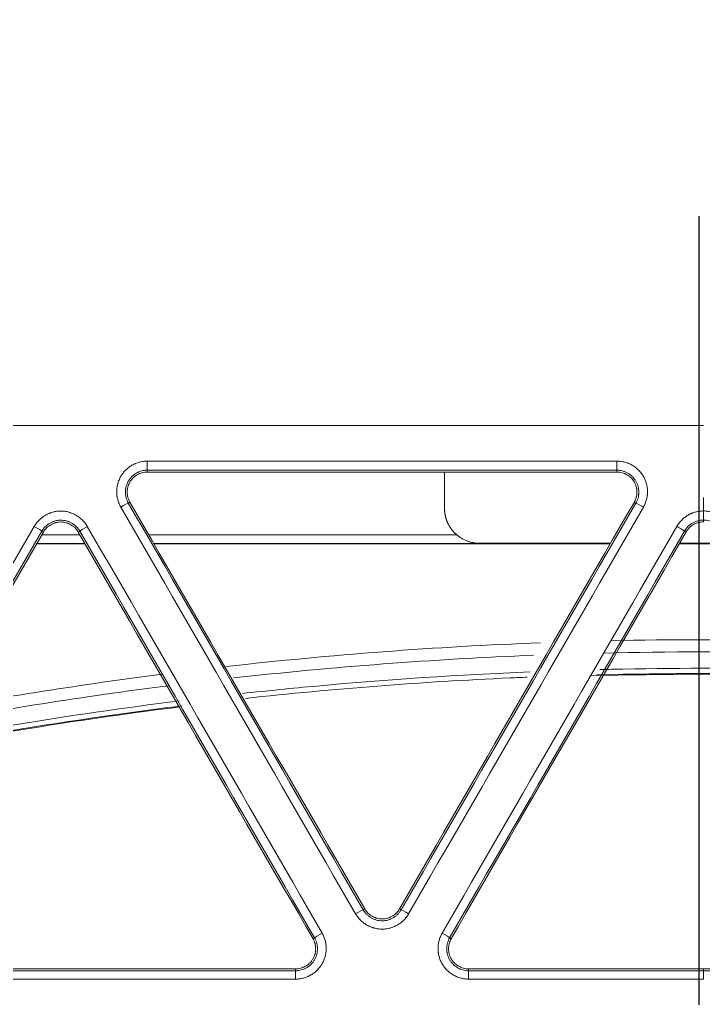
# Model space of a CAD drawing. Header units: inches. Extents: x 405346 to 489838, y -25612 to 14934.
# Drawn here: x 462757.5 to 462794.7, y 4533.6 to 4586.9 of the extents above; entities that cross this region are included whole.
import ezdxf

# ---------------------------------------------------------------- set-up
doc = ezdxf.new("R2010")
doc.units = ezdxf.units.IN
doc.header["$LTSCALE"] = 200
doc.header["$MEASUREMENT"] = 0
doc.linetypes.add('DH-HID2', pattern=[1.2, 0.8, -0.4])
doc.layers.add('FU-FURM', color=251, linetype='DH-HID2')
doc.layers.add('SS-EQ', color=2, linetype='Continuous', lineweight=20)

# ---------------------------------------------------------------- blocks, each defined once
blk = doc.blocks.new('FLLLL')
at = {"layer": 'FU-FURM'}
blk.add_lwpolyline([(463642, 4459.532), (463642, 2859.532), (462842, 2859.532), (462842, 4459.532)], close=True, dxfattribs=at)
blk = doc.blocks.new('4way무풍')
at = {"layer": 'SS-EQ'}
for p, q in [((-30.286, 240.938), (-30.286, 240.839)), ((-4.711, 240.839), (-4.711, 240.938)), ((-14.099, 240.839), (-14.099, 238.852)), ((-14.095, 238.856), (-14.095, 240.839)), ((-31.234, 239.197), (-31.32, 239.147)), ((-14.099, 238.852), (-14.095, 238.856)), ((-3.676, 239.147), (-3.763, 239.197)), ((-33.965, 237.423), (-36.032, 237.423)), ((-35.944, 237.572), (-36.031, 237.621)), ((-33.963, 237.621), (-34.049, 237.572)), ((-13.448, 237.423), (-30.21, 237.423)), ((-1.03, 237.628), (-1.036, 237.618)), ((-36.316, 236.924), (-33.674, 236.924)), ((-36.305, 236.949), (-33.691, 236.949)), ((-29.937, 236.949), (-12.212, 236.949)), ((-29.918, 236.924), (-5.071, 236.924)), ((-12.212, 236.949), (-12.2, 236.961)), ((-12.2, 236.961), (-5.054, 236.961)), ((-1.32, 236.924), (1.322, 236.924)), ((-1.301, 236.961), (1.301, 236.961)), ((-18.533, 216.999), (-18.446, 217.049)), ((-16.551, 217.049), (-16.464, 216.999)), ((-21.262, 215.423), (-21.175, 215.473)), ((-13.821, 215.473), (-13.735, 215.423)), ((-22.209, 213.681), (-22.209, 213.782)), ((-12.787, 213.782), (-12.787, 213.681))]:
    blk.add_line(p, q, dxfattribs=at)
for radius, start, end in [(231.709, 92.19295, 96.43898), (231.709, 88.7745, 91.25308), (231.045, 92.29692, 96.35788), (231.045, 88.68093, 91.35497), (231.709, 97.3123, 100.54153), (229.825, 88.50719, 91.54121), (231.045, 97.24993, 100.68293), (229.825, 97.13305, 100.94482)]:
    blk.add_arc((0, 0), radius, start, end, dxfattribs=at)
for centre, major_axis, ratio, start_param, end_param in [((-30.286, 241.411), (0, -0.474), 0.000852, 4.666144, 6.248279), ((-4.711, 241.411), (0, -0.474), 0.00014, 4.665977, 6.248279), ((-31.73, 238.91), (0.41, 0.237), 0.039843, 0.034934, 1.548852), ((-3.267, 238.91), (0.41, -0.237), 0.039493, 1.593724, 3.106659), ((-36.441, 237.858), (-0.41, 0.237), 0.038545, 3.176525, 4.73585), ((-33.552, 237.858), (-0.41, -0.237), 0.039586, 4.69066, 6.248251), ((-18.943, 216.761), (-0.41, -0.237), 0.034833, 3.17652, 4.693152), ((-16.054, 216.761), (0.41, -0.237), 0.034156, 1.591253, 3.106666), ((-20.765, 215.709), (-0.41, -0.237), 0.034648, 4.693348, 6.248258), ((-14.232, 215.709), (0.41, -0.237), 0.033993, 0.034927, 1.591078), ((-22.209, 213.208), (0, 0.474), 0.00091, 0.034907, 1.531844), ((-12.787, 213.208), (0, 0.474), 0.000522, 0.034907, 1.531767)]:
    blk.add_ellipse(centre, major_axis=major_axis, ratio=ratio, start_param=start_param, end_param=end_param, dxfattribs=at)
for points, knots in [([(-346.359, 0), (-346.359, 27.812), (-346.359, 55.623), (-346.359, 97.341), (-346.359, 111.247), (-346.359, 139.059), (-346.359, 152.964), (-346.359, 180.776), (-346.359, 194.682), (-346.359, 222.494), (-346.359, 236.4), (-346.358, 257.259), (-346.358, 264.212), (-346.359, 272.903), (-346.359, 274.641), (-346.359, 277.248), (-346.359, 278.117), (-346.358, 279.856), (-346.358, 280.725), (-346.358, 282.028), (-346.358, 282.463), (-346.358, 283.332), (-346.359, 283.767), (-346.359, 284.419), (-346.359, 284.636), (-346.359, 285.07), (-346.358, 285.288), (-346.355, 285.722), (-346.353, 285.939), (-346.345, 286.374), (-346.34, 286.591), (-346.322, 287.243), (-346.305, 287.677), (-346.262, 288.546), (-346.235, 288.98), (-346.174, 289.848), (-346.138, 290.283), (-346.078, 290.934), (-346.057, 291.151), (-346.012, 291.584), (-345.894, 292.666), (-345.748, 293.74), (-345.479, 295.449), (-345.327, 296.299), (-344.817, 298.834), (-344.407, 300.504), (-343.687, 302.982), (-343.172, 304.624), (-342.294, 307.059), (-341.638, 308.662), (-341.119, 309.858), (-340.941, 310.255), (-340.713, 310.75), (-340.668, 310.849), (-340.576, 311.047), (-340.437, 311.342), (-339.919, 312.422), (-339.029, 314.158), (-338.177, 315.659), (-336.854, 317.88), (-335.912, 319.32), (-334.41, 321.417), (-333.378, 322.795), (-331.741, 324.8), (-330.589, 326.095), (-329.702, 327.05), (-329.403, 327.366), (-329.023, 327.757), (-328.947, 327.835), (-328.795, 327.991), (-328.566, 328.224), (-327.719, 329.07), (-326.303, 330.411), (-324.35, 332.11), (-322.332, 333.721), (-320.944, 334.737), (-319.535, 335.723), (-318.819, 336.202), (-317.367, 337.129), (-315.893, 338.027), (-314.376, 338.866), (-313.222, 339.472), (-312.835, 339.671), (-312.249, 339.962), (-312.054, 340.059), (-311.662, 340.249), (-309.896, 341.094), (-308.103, 341.848), (-305.68, 342.749), (-304.055, 343.315), (-302.408, 343.812), (-299.923, 344.505), (-298.245, 344.898), (-295.697, 345.381), (-294.842, 345.525), (-293.766, 345.682), (-293.551, 345.712), (-293.119, 345.77), (-292.903, 345.798), (-292.254, 345.879), (-291.821, 345.928), (-290.523, 346.062), (-289.657, 346.132), (-288.357, 346.21), (-287.924, 346.231), (-287.057, 346.265), (-286.624, 346.277), (-285.974, 346.288), (-285.757, 346.29), (-285.323, 346.293), (-285.107, 346.293), (-284.673, 346.294), (-284.456, 346.293), (-284.023, 346.293), (-283.806, 346.293), (-283.155, 346.292), (-282.722, 346.292), (-281.855, 346.292), (-281.421, 346.292), (-280.12, 346.293), (-279.253, 346.293), (-277.519, 346.294), (-276.652, 346.294), (-274.05, 346.294), (-272.316, 346.294), (-267.113, 346.293), (-263.645, 346.293), (-256.707, 346.293), (-253.239, 346.293), (-242.833, 346.293), (-235.896, 346.294), (-222.022, 346.294), (-215.084, 346.294), (-194.273, 346.294), (-180.398, 346.294), (-152.65, 346.294), (-138.775, 346.294), (-111.027, 346.294), (-97.152, 346.294), (-69.403, 346.294), (-55.529, 346.294), (-34.718, 346.294), (-27.78, 346.294), (-13.906, 346.294), (-6.969, 346.294), (-0.032, 346.294)], [0, 0, 0, 0, 0.125, 0.125, 0.1875, 0.1875, 0.25, 0.25, 0.3125, 0.3125, 0.375, 0.375, 0.40625, 0.40625, 0.414063, 0.414063, 0.417969, 0.417969, 0.421875, 0.421875, 0.423828, 0.423828, 0.425781, 0.425781, 0.426758, 0.426758, 0.427734, 0.427734, 0.428711, 0.428711, 0.429688, 0.429688, 0.431641, 0.431641, 0.433594, 0.433594, 0.435547, 0.435547, 0.436523, 0.436523, 0.4375, 0.441406, 0.441406, 0.445313, 0.445313, 0.453125, 0.453125, 0.457031, 0.460938, 0.464844, 0.464844, 0.466797, 0.466797, 0.467285, 0.467285, 0.467773, 0.46875, 0.472656, 0.476563, 0.476563, 0.484375, 0.484375, 0.488281, 0.492188, 0.496094, 0.496094, 0.498047, 0.498047, 0.498535, 0.498535, 0.499023, 0.5, 0.503906, 0.507813, 0.511719, 0.515625, 0.515625, 0.519531, 0.519531, 0.523438, 0.527344, 0.527344, 0.529297, 0.529297, 0.530273, 0.530273, 0.53125, 0.539063, 0.539063, 0.542969, 0.546875, 0.546875, 0.554688, 0.554688, 0.558594, 0.558594, 0.55957, 0.55957, 0.560547, 0.560547, 0.5625, 0.5625, 0.566406, 0.566406, 0.568359, 0.568359, 0.570313, 0.570313, 0.571289, 0.571289, 0.572266, 0.572266, 0.573242, 0.573242, 0.574219, 0.574219, 0.576172, 0.576172, 0.578125, 0.578125, 0.582031, 0.582031, 0.585938, 0.585938, 0.59375, 0.59375, 0.609375, 0.609375, 0.625, 0.625, 0.65625, 0.65625, 0.6875, 0.6875, 0.75, 0.75, 0.8125, 0.8125, 0.875, 0.875, 0.9375, 0.9375, 0.96875, 0.96875, 1, 1, 1, 1]), ([(-0.032, 345.099), (-6.961, 345.099), (-13.891, 345.099), (-27.749, 345.099), (-34.679, 345.098), (-55.467, 345.098), (-69.326, 345.098), (-97.044, 345.097), (-110.903, 345.097), (-138.621, 345.096), (-152.479, 345.095), (-180.197, 345.093), (-194.056, 345.092), (-214.845, 345.089), (-221.774, 345.088), (-235.633, 345.086), (-242.562, 345.085), (-256.421, 345.082), (-263.351, 345.08), (-272.012, 345.079), (-273.745, 345.079), (-276.343, 345.078), (-277.21, 345.078), (-278.942, 345.077), (-279.808, 345.077), (-281.107, 345.076), (-281.54, 345.076), (-282.407, 345.076), (-282.84, 345.076), (-283.706, 345.075), (-284.139, 345.075), (-284.789, 345.074), (-285.005, 345.073), (-285.438, 345.071), (-285.655, 345.069), (-286.304, 345.059), (-286.737, 345.048), (-287.602, 345.017), (-288.034, 344.996), (-289.33, 344.921), (-290.194, 344.852), (-291.488, 344.721), (-291.92, 344.673), (-292.566, 344.593), (-292.782, 344.565), (-293.212, 344.507), (-294.286, 344.357), (-295.351, 344.179), (-297.891, 343.698), (-299.563, 343.307), (-302.038, 342.614), (-303.678, 342.117), (-305.297, 341.55), (-307.709, 340.648), (-309.296, 339.975), (-311.056, 339.137), (-311.349, 338.996), (-311.641, 338.852), (-311.836, 338.756), (-311.933, 338.707), (-312.418, 338.463), (-312.803, 338.264), (-313.95, 337.656), (-314.704, 337.235), (-316.19, 336.364), (-316.921, 335.913), (-318.363, 334.982), (-319.073, 334.501), (-320.472, 333.511), (-321.848, 332.49), (-323.849, 330.871), (-325.784, 329.163), (-327.03, 327.964), (-327.795, 327.195), (-327.947, 327.04), (-328.25, 326.729), (-328.401, 326.572), (-328.849, 326.101), (-329.144, 325.784), (-330.019, 324.826), (-331.153, 323.527), (-332.763, 321.515), (-333.776, 320.132), (-334.759, 318.728), (-335.235, 318.015), (-336.157, 316.57), (-336.603, 315.837), (-337.465, 314.349), (-338.296, 312.841), (-339.065, 311.29), (-339.481, 310.406), (-339.527, 310.307), (-339.618, 310.11), (-339.754, 309.814), (-340.065, 309.122), (-340.322, 308.526), (-340.821, 307.33), (-341.451, 305.726), (-342.288, 303.29), (-342.776, 301.647), (-343.454, 299.168), (-343.836, 297.496), (-344.302, 294.959), (-344.439, 294.108), (-344.619, 292.825), (-344.701, 292.181), (-344.786, 291.427), (-344.82, 291.103), (-344.842, 290.887), (-344.852, 290.779), (-344.946, 289.806), (-345.01, 288.941), (-345.078, 287.644), (-345.096, 287.211), (-345.116, 286.563), (-345.122, 286.346), (-345.13, 285.914), (-345.133, 285.698), (-345.138, 285.265), (-345.139, 285.049), (-345.14, 284.616), (-345.14, 284.4), (-345.141, 283.751), (-345.141, 283.319), (-345.141, 282.67), (-345.141, 282.453), (-345.141, 282.021), (-345.141, 281.805), (-345.142, 281.156), (-345.142, 280.723), (-345.142, 279.426), (-345.143, 278.561), (-345.144, 276.83), (-345.144, 275.965), (-345.145, 273.37), (-345.145, 271.64), (-345.146, 262.989), (-345.147, 256.068), (-345.152, 235.306), (-345.154, 221.464), (-345.157, 193.781), (-345.158, 179.94), (-345.16, 152.257), (-345.161, 138.415), (-345.162, 110.732), (-345.163, 69.207), (-345.164, 27.683), (-345.164, 0)], [0, 0, 0, 0, 0.03125, 0.03125, 0.0625, 0.0625, 0.125, 0.125, 0.1875, 0.1875, 0.25, 0.25, 0.3125, 0.3125, 0.34375, 0.34375, 0.375, 0.375, 0.40625, 0.40625, 0.414063, 0.414063, 0.417969, 0.417969, 0.421875, 0.421875, 0.423828, 0.423828, 0.425781, 0.425781, 0.427734, 0.427734, 0.428711, 0.428711, 0.429688, 0.429688, 0.431641, 0.431641, 0.433594, 0.433594, 0.4375, 0.4375, 0.439453, 0.439453, 0.44043, 0.44043, 0.441406, 0.445313, 0.445313, 0.453125, 0.453125, 0.457031, 0.460938, 0.460938, 0.46875, 0.46875, 0.469727, 0.470215, 0.470215, 0.470703, 0.470703, 0.472656, 0.472656, 0.476563, 0.476563, 0.480469, 0.480469, 0.484375, 0.484375, 0.488281, 0.492188, 0.496094, 0.5, 0.5, 0.500977, 0.500977, 0.501953, 0.501953, 0.503906, 0.503906, 0.507813, 0.511719, 0.515625, 0.515625, 0.519531, 0.519531, 0.523438, 0.523438, 0.527344, 0.53125, 0.53125, 0.531738, 0.531738, 0.532227, 0.533203, 0.535156, 0.535156, 0.539063, 0.542969, 0.546875, 0.546875, 0.554688, 0.554688, 0.558594, 0.558594, 0.560547, 0.561523, 0.562012, 0.562012, 0.5625, 0.5625, 0.566406, 0.566406, 0.568359, 0.568359, 0.569336, 0.569336, 0.570313, 0.570313, 0.571289, 0.571289, 0.572266, 0.572266, 0.574219, 0.574219, 0.575195, 0.575195, 0.576172, 0.576172, 0.578125, 0.578125, 0.582031, 0.582031, 0.585938, 0.585938, 0.59375, 0.59375, 0.625, 0.625, 0.6875, 0.6875, 0.75, 0.75, 0.8125, 0.8125, 0.875, 1, 1, 1, 1]), ([(0, 243.372), (-3.804, 243.372), (-7.608, 243.372), (-15.215, 243.372), (-19.019, 243.372), (-26.626, 243.372), (-30.43, 243.372), (-38.038, 243.372), (-41.841, 243.372), (-53.252, 243.372), (-60.86, 243.372), (-76.075, 243.372), (-83.682, 243.372), (-95.093, 243.372), (-98.897, 243.372), (-106.505, 243.372), (-110.308, 243.372), (-121.719, 243.372), (-129.327, 243.372), (-144.542, 243.372), (-152.149, 243.372), (-167.363, 243.372), (-174.971, 243.372), (-182.578, 243.372)], [0, 0, 0, 0, 0.0625, 0.0625, 0.125, 0.125, 0.1875, 0.1875, 0.25, 0.25, 0.375, 0.375, 0.5, 0.5, 0.5625, 0.5625, 0.625, 0.625, 0.75, 0.75, 0.875, 0.875, 1, 1, 1, 1]), ([(-31.73, 238.931), (-31.767, 238.995), (-31.799, 239.06), (-31.854, 239.194), (-31.877, 239.263), (-31.905, 239.368), (-31.913, 239.404), (-31.924, 239.458), (-31.927, 239.476), (-31.933, 239.512), (-31.935, 239.53), (-31.947, 239.62), (-31.956, 239.765), (-31.947, 239.909), (-31.935, 240), (-31.933, 240.018), (-31.927, 240.054), (-31.924, 240.072), (-31.913, 240.126), (-31.905, 240.161), (-31.877, 240.267), (-31.855, 240.335), (-31.813, 240.436), (-31.799, 240.469), (-31.766, 240.534), (-31.749, 240.567), (-31.694, 240.662), (-31.614, 240.782), (-31.518, 240.891), (-31.453, 240.955), (-31.44, 240.968), (-31.413, 240.993), (-31.399, 241.005), (-31.358, 241.041), (-31.33, 241.064), (-31.243, 241.13), (-31.183, 241.17), (-31.089, 241.225), (-31.041, 241.251), (-30.991, 241.274), (-30.958, 241.29), (-30.941, 241.297), (-30.857, 241.332), (-30.719, 241.379), (-30.577, 241.409), (-30.469, 241.423), (-30.433, 241.427), (-30.36, 241.432), (-30.323, 241.433), (-30.286, 241.433)], [0, 0, 0, 0, 0.0625, 0.0625, 0.125, 0.125, 0.15625, 0.15625, 0.171875, 0.171875, 0.1875, 0.1875, 0.25, 0.3125, 0.3125, 0.328125, 0.328125, 0.34375, 0.34375, 0.375, 0.375, 0.4375, 0.4375, 0.46875, 0.46875, 0.5, 0.5, 0.5625, 0.625, 0.625, 0.640625, 0.640625, 0.65625, 0.65625, 0.6875, 0.6875, 0.75, 0.75, 0.78125, 0.796875, 0.796875, 0.8125, 0.8125, 0.875, 0.9375, 0.9375, 0.96875, 0.96875, 1, 1, 1, 1]), ([(-30.286, 240.938), (-30.289, 240.938), (-30.292, 240.938), (-30.299, 240.938), (-30.309, 240.938), (-30.319, 240.937), (-30.338, 240.937), (-30.351, 240.936), (-30.391, 240.933), (-30.417, 240.931), (-30.494, 240.92), (-30.596, 240.899), (-30.694, 240.865), (-30.754, 240.84), (-30.767, 240.834), (-30.79, 240.823), (-30.826, 240.806), (-30.86, 240.788), (-30.927, 240.749), (-30.971, 240.72), (-31.033, 240.673), (-31.053, 240.656), (-31.083, 240.631), (-31.092, 240.622), (-31.112, 240.604), (-31.121, 240.595), (-31.167, 240.549), (-31.202, 240.51), (-31.265, 240.429), (-31.294, 240.385), (-31.333, 240.318), (-31.346, 240.294), (-31.369, 240.247), (-31.379, 240.224), (-31.409, 240.152), (-31.425, 240.103), (-31.445, 240.027), (-31.453, 239.989), (-31.46, 239.951), (-31.464, 239.925), (-31.466, 239.912), (-31.474, 239.847), (-31.481, 239.743), (-31.474, 239.64), (-31.465, 239.563), (-31.46, 239.537), (-31.45, 239.485), (-31.445, 239.46), (-31.425, 239.384), (-31.408, 239.335), (-31.379, 239.263), (-31.363, 239.228), (-31.342, 239.187), (-31.332, 239.167), (-31.327, 239.159), (-31.324, 239.153), (-31.322, 239.15), (-31.32, 239.147)], [0, 0, 0, 0, 0.003906, 0.003906, 0.007813, 0.015625, 0.015625, 0.03125, 0.03125, 0.0625, 0.0625, 0.125, 0.1875, 0.1875, 0.203125, 0.203125, 0.21875, 0.25, 0.25, 0.3125, 0.3125, 0.34375, 0.34375, 0.359375, 0.359375, 0.375, 0.375, 0.4375, 0.4375, 0.5, 0.5, 0.53125, 0.53125, 0.5625, 0.5625, 0.625, 0.625, 0.65625, 0.671875, 0.671875, 0.6875, 0.6875, 0.75, 0.8125, 0.8125, 0.84375, 0.84375, 0.875, 0.875, 0.9375, 0.9375, 0.96875, 0.984375, 0.992187, 0.996094, 0.996094, 1, 1, 1, 1]), ([(-30.286, 241.433), (-26.024, 241.433), (-21.761, 241.433), (-13.236, 241.433), (-8.974, 241.433), (-4.711, 241.433)], [0, 0, 0, 0, 0.5, 0.5, 1, 1, 1, 1]), ([(-4.711, 240.938), (-8.973, 240.938), (-13.236, 240.938), (-21.761, 240.938), (-26.023, 240.938), (-30.286, 240.938)], [0, 0, 0, 0, 0.5, 0.5, 1, 1, 1, 1]), ([(-4.711, 241.433), (-4.638, 241.433), (-4.565, 241.428), (-4.421, 241.409), (-4.35, 241.395), (-4.245, 241.366), (-4.21, 241.355), (-4.158, 241.337), (-4.141, 241.331), (-4.107, 241.318), (-4.09, 241.311), (-4.006, 241.276), (-3.876, 241.212), (-3.755, 241.131), (-3.682, 241.076), (-3.668, 241.064), (-3.639, 241.041), (-3.625, 241.029), (-3.584, 240.994), (-3.558, 240.969), (-3.481, 240.892), (-3.433, 240.838), (-3.366, 240.752), (-3.345, 240.723), (-3.304, 240.662), (-3.285, 240.631), (-3.23, 240.536), (-3.166, 240.405), (-3.12, 240.268), (-3.097, 240.18), (-3.093, 240.162), (-3.084, 240.127), (-3.081, 240.109), (-3.07, 240.055), (-3.064, 240.019), (-3.05, 239.911), (-3.046, 239.839), (-3.046, 239.73), (-3.047, 239.675), (-3.052, 239.621), (-3.055, 239.584), (-3.057, 239.566), (-3.069, 239.475), (-3.097, 239.333), (-3.143, 239.196), (-3.184, 239.095), (-3.199, 239.061), (-3.231, 238.996), (-3.248, 238.963), (-3.267, 238.931)], [0, 0, 0, 0, 0.0625, 0.0625, 0.125, 0.125, 0.15625, 0.15625, 0.171875, 0.171875, 0.1875, 0.1875, 0.25, 0.3125, 0.3125, 0.328125, 0.328125, 0.34375, 0.34375, 0.375, 0.375, 0.4375, 0.4375, 0.46875, 0.46875, 0.5, 0.5, 0.5625, 0.625, 0.625, 0.640625, 0.640625, 0.65625, 0.65625, 0.6875, 0.6875, 0.75, 0.75, 0.78125, 0.796875, 0.796875, 0.8125, 0.8125, 0.875, 0.9375, 0.9375, 0.96875, 0.96875, 1, 1, 1, 1]), ([(-3.676, 239.147), (-3.675, 239.15), (-3.673, 239.153), (-3.67, 239.159), (-3.665, 239.167), (-3.66, 239.176), (-3.651, 239.193), (-3.645, 239.205), (-3.628, 239.24), (-3.617, 239.264), (-3.588, 239.336), (-3.555, 239.435), (-3.536, 239.537), (-3.527, 239.601), (-3.526, 239.615), (-3.524, 239.641), (-3.523, 239.654), (-3.52, 239.693), (-3.519, 239.719), (-3.519, 239.796), (-3.523, 239.848), (-3.533, 239.925), (-3.537, 239.951), (-3.547, 240.002), (-3.552, 240.028), (-3.572, 240.104), (-3.605, 240.202), (-3.65, 240.295), (-3.69, 240.363), (-3.704, 240.385), (-3.733, 240.429), (-3.748, 240.45), (-3.796, 240.511), (-3.83, 240.55), (-3.885, 240.605), (-3.914, 240.631), (-3.944, 240.657), (-3.964, 240.673), (-3.974, 240.681), (-4.027, 240.721), (-4.113, 240.779), (-4.206, 240.825), (-4.278, 240.855), (-4.303, 240.864), (-4.352, 240.882), (-4.377, 240.889), (-4.453, 240.91), (-4.504, 240.92), (-4.581, 240.931), (-4.619, 240.935), (-4.665, 240.937), (-4.688, 240.938), (-4.698, 240.938), (-4.704, 240.938), (-4.708, 240.938), (-4.711, 240.938)], [0, 0, 0, 0, 0.003906, 0.003906, 0.007813, 0.015625, 0.015625, 0.03125, 0.03125, 0.0625, 0.0625, 0.125, 0.1875, 0.1875, 0.203125, 0.203125, 0.21875, 0.21875, 0.25, 0.25, 0.3125, 0.3125, 0.34375, 0.34375, 0.375, 0.375, 0.4375, 0.5, 0.5, 0.53125, 0.53125, 0.5625, 0.5625, 0.625, 0.625, 0.65625, 0.671875, 0.671875, 0.6875, 0.6875, 0.75, 0.8125, 0.8125, 0.84375, 0.84375, 0.875, 0.875, 0.9375, 0.9375, 0.96875, 0.984375, 0.992188, 0.996094, 0.996094, 1, 1, 1, 1]), ([(-31.234, 239.197), (-31.258, 239.239), (-31.279, 239.283), (-31.315, 239.371), (-31.345, 239.461), (-31.363, 239.554), (-31.372, 239.626), (-31.374, 239.65), (-31.377, 239.697), (-31.378, 239.721), (-31.378, 239.793), (-31.375, 239.84), (-31.366, 239.911), (-31.362, 239.934), (-31.353, 239.981), (-31.348, 240.005), (-31.329, 240.074), (-31.299, 240.164), (-31.258, 240.25), (-31.222, 240.312), (-31.209, 240.333), (-31.182, 240.372), (-31.168, 240.392), (-31.124, 240.448), (-31.093, 240.484), (-31.042, 240.534), (-31.016, 240.558), (-30.989, 240.581), (-30.97, 240.596), (-30.961, 240.604), (-30.913, 240.64), (-30.833, 240.693), (-30.748, 240.735), (-30.682, 240.763), (-30.66, 240.771), (-30.614, 240.787), (-30.591, 240.794), (-30.522, 240.813), (-30.476, 240.823), (-30.382, 240.836), (-30.334, 240.839), (-30.286, 240.839)], [0, 0, 0, 0, 0.0625, 0.0625, 0.125, 0.1875, 0.1875, 0.21875, 0.21875, 0.25, 0.25, 0.3125, 0.3125, 0.34375, 0.34375, 0.375, 0.375, 0.4375, 0.5, 0.5, 0.53125, 0.53125, 0.5625, 0.5625, 0.625, 0.625, 0.65625, 0.671875, 0.671875, 0.6875, 0.6875, 0.75, 0.8125, 0.8125, 0.84375, 0.84375, 0.875, 0.875, 0.9375, 0.9375, 1, 1, 1, 1]), ([(-4.711, 240.839), (-8.973, 240.839), (-13.236, 240.839), (-21.761, 240.839), (-26.023, 240.839), (-30.286, 240.839)], [0, 0, 0, 0, 0.5, 0.5, 1, 1, 1, 1]), ([(-4.711, 240.839), (-4.687, 240.839), (-4.663, 240.838), (-4.615, 240.835), (-4.591, 240.832), (-4.52, 240.823), (-4.427, 240.803), (-4.337, 240.772), (-4.281, 240.749), (-4.27, 240.744), (-4.249, 240.734), (-4.216, 240.719), (-4.185, 240.702), (-4.123, 240.666), (-4.083, 240.64), (-4.026, 240.597), (-4.008, 240.581), (-3.972, 240.55), (-3.954, 240.534), (-3.903, 240.483), (-3.84, 240.412), (-3.787, 240.333), (-3.751, 240.271), (-3.74, 240.249), (-3.719, 240.206), (-3.709, 240.185), (-3.682, 240.119), (-3.667, 240.074), (-3.649, 240.005), (-3.641, 239.97), (-3.635, 239.934), (-3.631, 239.911), (-3.629, 239.899), (-3.622, 239.839), (-3.616, 239.744), (-3.622, 239.649), (-3.631, 239.578), (-3.635, 239.555), (-3.644, 239.507), (-3.649, 239.484), (-3.667, 239.415), (-3.682, 239.37), (-3.718, 239.282), (-3.739, 239.239), (-3.763, 239.197)], [0, 0, 0, 0, 0.03125, 0.03125, 0.0625, 0.0625, 0.125, 0.1875, 0.1875, 0.203125, 0.203125, 0.21875, 0.25, 0.25, 0.3125, 0.3125, 0.34375, 0.34375, 0.375, 0.375, 0.4375, 0.5, 0.5, 0.53125, 0.53125, 0.5625, 0.5625, 0.625, 0.625, 0.65625, 0.671875, 0.671875, 0.6875, 0.6875, 0.75, 0.8125, 0.8125, 0.84375, 0.84375, 0.875, 0.875, 0.9375, 0.9375, 1, 1, 1, 1]), ([(-14.099, 238.852), (-14.099, 238.846), (-14.098, 238.832), (-14.098, 238.812), (-14.098, 238.792), (-14.097, 238.772), (-14.096, 238.752), (-14.095, 238.733), (-14.093, 238.713), (-14.092, 238.693), (-14.09, 238.673), (-14.088, 238.653), (-14.086, 238.634), (-14.084, 238.614), (-14.081, 238.594), (-14.078, 238.575), (-14.075, 238.555), (-14.072, 238.536), (-14.069, 238.516), (-14.065, 238.497), (-14.061, 238.478), (-14.057, 238.459), (-14.053, 238.439), (-14.049, 238.42), (-14.044, 238.401), (-14.039, 238.382), (-14.034, 238.364), (-14.029, 238.345), (-14.024, 238.326), (-14.019, 238.308), (-14.013, 238.289), (-14.007, 238.27), (-14.001, 238.252), (-13.995, 238.234), (-13.988, 238.216), (-13.982, 238.198), (-13.975, 238.179), (-13.968, 238.162), (-13.961, 238.144), (-13.954, 238.126), (-13.946, 238.108), (-13.939, 238.091), (-13.931, 238.073), (-13.923, 238.056), (-13.915, 238.039), (-13.907, 238.022), (-13.898, 238.005), (-13.89, 237.988), (-13.881, 237.971), (-13.872, 237.954), (-13.863, 237.937), (-13.854, 237.921), (-13.845, 237.905), (-13.835, 237.888), (-13.825, 237.872), (-13.816, 237.856), (-13.806, 237.84), (-13.796, 237.824), (-13.785, 237.809), (-13.775, 237.793), (-13.764, 237.778), (-13.754, 237.762), (-13.743, 237.747), (-13.732, 237.732), (-13.721, 237.717), (-13.71, 237.703), (-13.699, 237.688), (-13.687, 237.673), (-13.676, 237.659), (-13.664, 237.645), (-13.652, 237.631), (-13.64, 237.617), (-13.628, 237.603), (-13.616, 237.589), (-13.604, 237.575), (-13.591, 237.562), (-13.579, 237.549), (-13.566, 237.535), (-13.553, 237.522), (-13.541, 237.509), (-13.528, 237.497), (-13.515, 237.484), (-13.501, 237.472), (-13.488, 237.459), (-13.475, 237.447), (-13.461, 237.435), (-13.452, 237.427), (-13.448, 237.423)], [0, 0, 0, 0, 0.012392, 0.02477, 0.037133, 0.04948, 0.061813, 0.07413, 0.086433, 0.098721, 0.110994, 0.123252, 0.135494, 0.147722, 0.159935, 0.172133, 0.184316, 0.196484, 0.208638, 0.220776, 0.232899, 0.245007, 0.257101, 0.269179, 0.281242, 0.293291, 0.305324, 0.317343, 0.329347, 0.341335, 0.353309, 0.365268, 0.377212, 0.389141, 0.401055, 0.412954, 0.424838, 0.436707, 0.448561, 0.4604, 0.472224, 0.484034, 0.495828, 0.507608, 0.519372, 0.531122, 0.542856, 0.554576, 0.566281, 0.577971, 0.589646, 0.601306, 0.612951, 0.624581, 0.636196, 0.647796, 0.659381, 0.670952, 0.682507, 0.694048, 0.705573, 0.717084, 0.72858, 0.74006, 0.751526, 0.762977, 0.774413, 0.785834, 0.79724, 0.808632, 0.820008, 0.831369, 0.842716, 0.854047, 0.865364, 0.876666, 0.887953, 0.899224, 0.910481, 0.921723, 0.932951, 0.944163, 0.95536, 0.966542, 0.97771, 0.988862, 1, 1, 1, 1]), ([(-36.442, 237.879), (-36.405, 237.943), (-36.364, 238.003), (-36.276, 238.117), (-36.228, 238.172), (-36.151, 238.249), (-36.124, 238.273), (-36.082, 238.309), (-36.068, 238.321), (-36.04, 238.344), (-36.026, 238.356), (-35.953, 238.411), (-35.833, 238.491), (-35.703, 238.556), (-35.618, 238.591), (-35.601, 238.598), (-35.567, 238.611), (-35.55, 238.617), (-35.498, 238.635), (-35.463, 238.645), (-35.358, 238.674), (-35.288, 238.688), (-35.18, 238.703), (-35.144, 238.707), (-35.071, 238.712), (-35.034, 238.713), (-34.924, 238.713), (-34.78, 238.703), (-34.638, 238.674), (-34.55, 238.65), (-34.532, 238.645), (-34.497, 238.635), (-34.48, 238.629), (-34.428, 238.611), (-34.394, 238.598), (-34.293, 238.556), (-34.228, 238.524), (-34.134, 238.47), (-34.088, 238.441), (-34.042, 238.41), (-34.013, 238.389), (-33.998, 238.378), (-33.925, 238.322), (-33.816, 238.227), (-33.72, 238.119), (-33.653, 238.032), (-33.632, 238.003), (-33.591, 237.942), (-33.571, 237.911), (-33.553, 237.879)], [0, 0, 0, 0, 0.0625, 0.0625, 0.125, 0.125, 0.15625, 0.15625, 0.171875, 0.171875, 0.1875, 0.1875, 0.25, 0.3125, 0.3125, 0.328125, 0.328125, 0.34375, 0.34375, 0.375, 0.375, 0.4375, 0.4375, 0.46875, 0.46875, 0.5, 0.5, 0.5625, 0.625, 0.625, 0.640625, 0.640625, 0.65625, 0.65625, 0.6875, 0.6875, 0.75, 0.75, 0.78125, 0.796875, 0.796875, 0.8125, 0.8125, 0.875, 0.9375, 0.9375, 0.96875, 0.96875, 1, 1, 1, 1]), ([(-1.446, 237.876), (-1.442, 237.884), (-1.437, 237.892), (-1.428, 237.908), (-1.414, 237.931), (-1.379, 237.985), (-1.347, 238.03), (-1.303, 238.088), (-1.279, 238.117), (-1.231, 238.172), (-1.206, 238.199), (-1.155, 238.251), (-1.128, 238.276), (-1.073, 238.324), (-1.045, 238.347), (-0.958, 238.414), (-0.898, 238.454), (-0.803, 238.509), (-0.771, 238.526), (-0.723, 238.551), (-0.706, 238.559), (-0.673, 238.574), (-0.656, 238.581), (-0.571, 238.617), (-0.502, 238.64), (-0.363, 238.678), (-0.292, 238.693), (-0.183, 238.707), (-0.147, 238.711), (-0.092, 238.715), (-0.074, 238.716), (-0.037, 238.717), (-0.019, 238.717), (0, 238.717)], [0, 0, 0, 0, 0.015625, 0.015625, 0.03125, 0.0625, 0.125, 0.125, 0.1875, 0.1875, 0.25, 0.25, 0.3125, 0.3125, 0.375, 0.375, 0.5, 0.5, 0.5625, 0.5625, 0.59375, 0.59375, 0.625, 0.625, 0.75, 0.75, 0.875, 0.875, 0.9375, 0.9375, 0.96875, 0.96875, 1, 1, 1, 1]), ([(0, 238.717), (0, 238.686), (0, 238.655), (0, 238.593), (0, 238.563), (0, 238.504), (0, 238.476), (0, 238.422), (0, 238.397), (0, 238.351), (0, 238.331), (0, 238.294), (0, 238.278), (0, 238.252), (0, 238.242), (0, 238.227), (0, 238.223), (0, 238.222)], [0, 0, 0, 0, 0.125, 0.125, 0.25, 0.25, 0.375, 0.375, 0.5, 0.5, 0.625, 0.625, 0.75, 0.75, 0.875, 0.875, 1, 1, 1, 1]), ([(0, 238.717), (0.037, 238.717), (0.073, 238.716), (0.147, 238.711), (0.183, 238.707), (0.291, 238.693), (0.362, 238.678), (0.502, 238.64), (0.571, 238.617), (0.655, 238.581), (0.672, 238.574), (0.705, 238.559), (0.755, 238.535), (0.803, 238.51), (0.897, 238.455), (0.957, 238.415), (1.044, 238.348), (1.072, 238.325), (1.127, 238.277), (1.154, 238.252), (1.231, 238.174), (1.279, 238.12), (1.345, 238.033), (1.377, 237.989), (1.406, 237.943), (1.425, 237.912), (1.435, 237.896), (1.444, 237.88)], [0, 0, 0, 0, 0.0625, 0.0625, 0.125, 0.125, 0.25, 0.25, 0.375, 0.375, 0.40625, 0.40625, 0.4375, 0.5, 0.5, 0.625, 0.625, 0.6875, 0.6875, 0.75, 0.75, 0.875, 0.875, 0.9375, 0.96875, 0.96875, 1, 1, 1, 1]), ([(-33.963, 237.621), (-33.964, 237.624), (-33.966, 237.627), (-33.969, 237.633), (-33.974, 237.641), (-33.98, 237.65), (-33.99, 237.666), (-33.997, 237.677), (-34.019, 237.71), (-34.035, 237.731), (-34.082, 237.793), (-34.151, 237.87), (-34.23, 237.938), (-34.282, 237.977), (-34.292, 237.985), (-34.314, 238), (-34.346, 238.023), (-34.379, 238.043), (-34.447, 238.082), (-34.493, 238.105), (-34.565, 238.135), (-34.589, 238.144), (-34.639, 238.161), (-34.664, 238.169), (-34.739, 238.19), (-34.79, 238.2), (-34.893, 238.214), (-34.945, 238.218), (-35.023, 238.218), (-35.049, 238.217), (-35.102, 238.213), (-35.127, 238.211), (-35.205, 238.2), (-35.255, 238.19), (-35.33, 238.169), (-35.367, 238.158), (-35.404, 238.144), (-35.429, 238.135), (-35.441, 238.13), (-35.501, 238.105), (-35.594, 238.059), (-35.681, 238.001), (-35.743, 237.954), (-35.763, 237.937), (-35.803, 237.903), (-35.822, 237.885), (-35.877, 237.831), (-35.912, 237.792), (-35.959, 237.73), (-35.982, 237.699), (-36.007, 237.661), (-36.019, 237.641), (-36.024, 237.633), (-36.027, 237.627), (-36.029, 237.624), (-36.031, 237.621)], [0, 0, 0, 0, 0.003906, 0.003906, 0.007813, 0.015625, 0.015625, 0.03125, 0.03125, 0.0625, 0.0625, 0.125, 0.1875, 0.1875, 0.203125, 0.203125, 0.21875, 0.25, 0.25, 0.3125, 0.3125, 0.34375, 0.34375, 0.375, 0.375, 0.4375, 0.4375, 0.5, 0.5, 0.53125, 0.53125, 0.5625, 0.5625, 0.625, 0.625, 0.65625, 0.671875, 0.671875, 0.6875, 0.6875, 0.75, 0.8125, 0.8125, 0.84375, 0.84375, 0.875, 0.875, 0.9375, 0.9375, 0.96875, 0.984375, 0.992187, 0.996094, 0.996094, 1, 1, 1, 1]), ([(-35.944, 237.572), (-35.92, 237.614), (-35.893, 237.654), (-35.835, 237.729), (-35.772, 237.8), (-35.7, 237.862), (-35.643, 237.906), (-35.623, 237.92), (-35.583, 237.946), (-35.563, 237.959), (-35.501, 237.995), (-35.459, 238.016), (-35.393, 238.043), (-35.37, 238.052), (-35.325, 238.067), (-35.302, 238.075), (-35.233, 238.093), (-35.14, 238.112), (-35.045, 238.119), (-34.973, 238.119), (-34.949, 238.118), (-34.901, 238.115), (-34.877, 238.112), (-34.806, 238.103), (-34.76, 238.093), (-34.691, 238.074), (-34.657, 238.064), (-34.623, 238.051), (-34.601, 238.043), (-34.59, 238.038), (-34.534, 238.015), (-34.449, 237.973), (-34.37, 237.92), (-34.313, 237.877), (-34.294, 237.862), (-34.258, 237.83), (-34.24, 237.814), (-34.189, 237.764), (-34.158, 237.728), (-34.1, 237.653), (-34.073, 237.614), (-34.049, 237.572)], [0, 0, 0, 0, 0.0625, 0.0625, 0.125, 0.1875, 0.1875, 0.21875, 0.21875, 0.25, 0.25, 0.3125, 0.3125, 0.34375, 0.34375, 0.375, 0.375, 0.4375, 0.5, 0.5, 0.53125, 0.53125, 0.5625, 0.5625, 0.625, 0.625, 0.65625, 0.671875, 0.671875, 0.6875, 0.6875, 0.75, 0.8125, 0.8125, 0.84375, 0.84375, 0.875, 0.875, 0.9375, 0.9375, 1, 1, 1, 1]), ([(-1.446, 237.876), (-1.419, 237.861), (-1.393, 237.845), (-1.341, 237.814), (-1.315, 237.799), (-1.266, 237.77), (-1.242, 237.756), (-1.197, 237.728), (-1.177, 237.715), (-1.139, 237.692), (-1.122, 237.681), (-1.092, 237.661), (-1.079, 237.653), (-1.058, 237.638), (-1.05, 237.632), (-1.039, 237.623), (-1.036, 237.62), (-1.036, 237.618)], [0, 0, 0, 0, 0.125, 0.125, 0.25, 0.25, 0.375, 0.375, 0.5, 0.5, 0.625, 0.625, 0.75, 0.75, 0.875, 0.875, 1, 1, 1, 1]), ([(0, 238.222), (-0.026, 238.222), (-0.052, 238.221), (-0.104, 238.218), (-0.13, 238.215), (-0.207, 238.205), (-0.308, 238.184), (-0.406, 238.15), (-0.479, 238.12), (-0.503, 238.11), (-0.549, 238.086), (-0.572, 238.074), (-0.639, 238.036), (-0.682, 238.007), (-0.744, 237.96), (-0.764, 237.943), (-0.803, 237.909), (-0.822, 237.891), (-0.878, 237.837), (-0.912, 237.798), (-0.959, 237.737), (-0.982, 237.705), (-1.007, 237.667), (-1.019, 237.648), (-1.024, 237.639), (-1.027, 237.634), (-1.028, 237.631), (-1.03, 237.628)], [0, 0, 0, 0, 0.0625, 0.0625, 0.125, 0.125, 0.25, 0.375, 0.375, 0.4375, 0.4375, 0.5, 0.5, 0.625, 0.625, 0.6875, 0.6875, 0.75, 0.75, 0.875, 0.875, 0.9375, 0.96875, 0.984375, 0.992188, 0.992188, 1, 1, 1, 1]), ([(0, 238.123), (-0.048, 238.123), (-0.095, 238.12), (-0.189, 238.107), (-0.236, 238.098), (-0.304, 238.079), (-0.327, 238.072), (-0.373, 238.057), (-0.395, 238.048), (-0.461, 238.021), (-0.546, 237.978), (-0.625, 237.926), (-0.673, 237.889), (-0.682, 237.882), (-0.701, 237.867), (-0.728, 237.844), (-0.754, 237.819), (-0.804, 237.769), (-0.836, 237.734), (-0.893, 237.659), (-0.92, 237.62), (-0.944, 237.578)], [0, 0, 0, 0, 0.125, 0.125, 0.25, 0.25, 0.3125, 0.3125, 0.375, 0.375, 0.5, 0.625, 0.625, 0.65625, 0.65625, 0.6875, 0.75, 0.75, 0.875, 0.875, 1, 1, 1, 1]), ([(1.03, 237.628), (1.029, 237.631), (1.027, 237.634), (1.024, 237.639), (1.019, 237.648), (1.007, 237.667), (0.982, 237.705), (0.959, 237.737), (0.912, 237.798), (0.878, 237.836), (0.823, 237.891), (0.803, 237.909), (0.764, 237.943), (0.744, 237.96), (0.682, 238.007), (0.639, 238.035), (0.572, 238.074), (0.549, 238.086), (0.503, 238.109), (0.479, 238.12), (0.407, 238.15), (0.309, 238.184), (0.208, 238.205), (0.131, 238.215), (0.105, 238.218), (0.053, 238.221), (0.026, 238.222), (0, 238.222)], [0, 0, 0, 0, 0.007813, 0.007813, 0.015625, 0.03125, 0.0625, 0.125, 0.125, 0.25, 0.25, 0.3125, 0.3125, 0.375, 0.375, 0.5, 0.5, 0.5625, 0.5625, 0.625, 0.625, 0.75, 0.875, 0.875, 0.9375, 0.9375, 1, 1, 1, 1]), ([(-0.944, 237.578), (-0.945, 237.58), (-0.947, 237.582), (-0.95, 237.586), (-0.953, 237.589), (-0.957, 237.593), (-0.96, 237.596), (-0.964, 237.599), (-0.968, 237.601), (-0.972, 237.604), (-0.976, 237.606), (-0.98, 237.608), (-0.984, 237.61), (-0.989, 237.611), (-0.993, 237.612), (-0.998, 237.614), (-1.003, 237.614), (-1.008, 237.615), (-1.013, 237.616), (-1.019, 237.616), (-1.025, 237.617), (-1.03, 237.618), (-1.034, 237.618), (-1.036, 237.618)], [0, 0, 0, 0, 0.046277, 0.092556, 0.138837, 0.185121, 0.231408, 0.277698, 0.323991, 0.370287, 0.416587, 0.46289, 0.509197, 0.555508, 0.601823, 0.648143, 0.694466, 0.740795, 0.792636, 0.844477, 0.896318, 0.948159, 1, 1, 1, 1]), ([(-25.096, 228.779), (-23.751, 228.926), (-22.405, 229.062), (-17.19, 229.541), (-13.313, 229.798), (-9.433, 229.958)], [0, 0, 0, 0, 0.258373, 0.258373, 1, 1, 1, 1]), ([(-5.634, 230.082), (-5.217, 230.092), (-4.799, 230.101), (-1.083, 230.172), (2.217, 230.164), (5.515, 230.085)], [0, 0, 0, 0, 0.11236, 0.11236, 1, 1, 1, 1]), ([(-24.945, 228.51), (-20.152, 229.033), (-15.034, 229.43), (-9.909, 229.654), (-9.6, 229.667)], [0, 0, 0, 0, 0.939829, 1, 1, 1, 1]), ([(-42.968, 226.105), (-41.19, 226.442), (-39.408, 226.759), (-34.607, 227.555), (-31.581, 227.994), (-28.547, 228.374)], [0, 0, 0, 0, 0.371853, 0.371853, 1, 1, 1, 1]), ([(-43.149, 225.782), (-39.644, 226.451), (-34.73, 227.272), (-29.794, 227.933), (-28.392, 228.107)], [0, 0, 0, 0, 0.716473, 1, 1, 1, 1]), ([(-18.533, 216.999), (-18.531, 216.996), (-18.53, 216.993), (-18.526, 216.987), (-18.521, 216.979), (-18.516, 216.971), (-18.506, 216.954), (-18.498, 216.943), (-18.476, 216.91), (-18.461, 216.889), (-18.413, 216.827), (-18.344, 216.75), (-18.266, 216.682), (-18.214, 216.642), (-18.203, 216.634), (-18.182, 216.619), (-18.15, 216.597), (-18.116, 216.576), (-18.049, 216.537), (-18.002, 216.514), (-17.931, 216.484), (-17.906, 216.475), (-17.857, 216.458), (-17.831, 216.45), (-17.756, 216.429), (-17.705, 216.419), (-17.602, 216.405), (-17.551, 216.401), (-17.472, 216.401), (-17.446, 216.402), (-17.393, 216.406), (-17.368, 216.408), (-17.29, 216.419), (-17.24, 216.429), (-17.165, 216.45), (-17.127, 216.461), (-17.09, 216.475), (-17.066, 216.484), (-17.054, 216.489), (-16.993, 216.514), (-16.9, 216.561), (-16.814, 216.618), (-16.751, 216.666), (-16.731, 216.682), (-16.692, 216.717), (-16.672, 216.734), (-16.617, 216.789), (-16.583, 216.828), (-16.535, 216.89), (-16.512, 216.921), (-16.487, 216.959), (-16.475, 216.979), (-16.47, 216.987), (-16.467, 216.993), (-16.465, 216.996), (-16.464, 216.999)], [0, 0, 0, 0, 0.003906, 0.003906, 0.007812, 0.015625, 0.015625, 0.03125, 0.03125, 0.0625, 0.0625, 0.125, 0.1875, 0.1875, 0.203125, 0.203125, 0.21875, 0.25, 0.25, 0.3125, 0.3125, 0.34375, 0.34375, 0.375, 0.375, 0.4375, 0.4375, 0.5, 0.5, 0.53125, 0.53125, 0.5625, 0.5625, 0.625, 0.625, 0.65625, 0.671875, 0.671875, 0.6875, 0.6875, 0.75, 0.8125, 0.8125, 0.84375, 0.84375, 0.875, 0.875, 0.9375, 0.9375, 0.96875, 0.984375, 0.992188, 0.996094, 0.996094, 1, 1, 1, 1]), ([(-16.551, 217.049), (-16.575, 217.007), (-16.602, 216.967), (-16.66, 216.892), (-16.723, 216.821), (-16.795, 216.758), (-16.852, 216.715), (-16.872, 216.701), (-16.912, 216.674), (-16.932, 216.662), (-16.994, 216.626), (-17.036, 216.605), (-17.102, 216.578), (-17.125, 216.569), (-17.17, 216.553), (-17.193, 216.546), (-17.262, 216.527), (-17.356, 216.508), (-17.45, 216.502), (-17.522, 216.502), (-17.547, 216.503), (-17.594, 216.506), (-17.618, 216.508), (-17.689, 216.518), (-17.735, 216.528), (-17.804, 216.547), (-17.838, 216.557), (-17.872, 216.569), (-17.894, 216.578), (-17.905, 216.582), (-17.961, 216.606), (-18.046, 216.648), (-18.125, 216.701), (-18.182, 216.744), (-18.201, 216.759), (-18.237, 216.791), (-18.255, 216.807), (-18.306, 216.857), (-18.337, 216.893), (-18.395, 216.968), (-18.422, 217.007), (-18.446, 217.049)], [0, 0, 0, 0, 0.0625, 0.0625, 0.125, 0.1875, 0.1875, 0.21875, 0.21875, 0.25, 0.25, 0.3125, 0.3125, 0.34375, 0.34375, 0.375, 0.375, 0.4375, 0.5, 0.5, 0.53125, 0.53125, 0.5625, 0.5625, 0.625, 0.625, 0.65625, 0.671875, 0.671875, 0.6875, 0.6875, 0.75, 0.8125, 0.8125, 0.84375, 0.84375, 0.875, 0.875, 0.9375, 0.9375, 1, 1, 1, 1]), ([(-16.054, 216.78), (-16.091, 216.717), (-16.132, 216.656), (-16.22, 216.542), (-16.268, 216.488), (-16.345, 216.411), (-16.372, 216.386), (-16.413, 216.35), (-16.427, 216.338), (-16.456, 216.315), (-16.47, 216.304), (-16.542, 216.248), (-16.663, 216.168), (-16.793, 216.104), (-16.878, 216.068), (-16.895, 216.062), (-16.929, 216.049), (-16.946, 216.042), (-16.998, 216.025), (-17.033, 216.014), (-17.137, 215.985), (-17.208, 215.971), (-17.316, 215.956), (-17.352, 215.953), (-17.425, 215.948), (-17.462, 215.946), (-17.572, 215.946), (-17.716, 215.956), (-17.858, 215.985), (-17.946, 216.009), (-17.964, 216.014), (-17.999, 216.025), (-18.016, 216.031), (-18.068, 216.048), (-18.102, 216.061), (-18.203, 216.103), (-18.268, 216.135), (-18.362, 216.19), (-18.408, 216.218), (-18.453, 216.25), (-18.483, 216.271), (-18.498, 216.282), (-18.571, 216.337), (-18.68, 216.432), (-18.776, 216.541), (-18.843, 216.627), (-18.864, 216.657), (-18.905, 216.717), (-18.925, 216.749), (-18.943, 216.78)], [0, 0, 0, 0, 0.0625, 0.0625, 0.125, 0.125, 0.15625, 0.15625, 0.171875, 0.171875, 0.1875, 0.1875, 0.25, 0.3125, 0.3125, 0.328125, 0.328125, 0.34375, 0.34375, 0.375, 0.375, 0.4375, 0.4375, 0.46875, 0.46875, 0.5, 0.5, 0.5625, 0.625, 0.625, 0.640625, 0.640625, 0.65625, 0.65625, 0.6875, 0.6875, 0.75, 0.75, 0.78125, 0.796875, 0.796875, 0.8125, 0.8125, 0.875, 0.9375, 0.9375, 0.96875, 0.96875, 1, 1, 1, 1]), ([(-20.765, 215.728), (-20.729, 215.665), (-20.697, 215.599), (-20.642, 215.465), (-20.619, 215.397), (-20.591, 215.291), (-20.583, 215.256), (-20.572, 215.202), (-20.569, 215.184), (-20.563, 215.148), (-20.561, 215.13), (-20.549, 215.039), (-20.54, 214.895), (-20.549, 214.75), (-20.56, 214.659), (-20.563, 214.641), (-20.569, 214.605), (-20.572, 214.587), (-20.583, 214.533), (-20.591, 214.498), (-20.618, 214.393), (-20.641, 214.324), (-20.683, 214.224), (-20.697, 214.19), (-20.729, 214.125), (-20.747, 214.092), (-20.802, 213.997), (-20.882, 213.877), (-20.978, 213.768), (-21.043, 213.704), (-21.056, 213.692), (-21.083, 213.667), (-21.097, 213.654), (-21.138, 213.618), (-21.166, 213.595), (-21.253, 213.529), (-21.313, 213.489), (-21.407, 213.434), (-21.455, 213.409), (-21.505, 213.385), (-21.538, 213.37), (-21.555, 213.363), (-21.639, 213.327), (-21.777, 213.28), (-21.919, 213.251), (-22.027, 213.236), (-22.063, 213.232), (-22.136, 213.227), (-22.173, 213.226), (-22.21, 213.226)], [0, 0, 0, 0, 0.0625, 0.0625, 0.125, 0.125, 0.15625, 0.15625, 0.171875, 0.171875, 0.1875, 0.1875, 0.25, 0.3125, 0.3125, 0.328125, 0.328125, 0.34375, 0.34375, 0.375, 0.375, 0.4375, 0.4375, 0.46875, 0.46875, 0.5, 0.5, 0.5625, 0.625, 0.625, 0.640625, 0.640625, 0.65625, 0.65625, 0.6875, 0.6875, 0.75, 0.75, 0.78125, 0.796875, 0.796875, 0.8125, 0.8125, 0.875, 0.9375, 0.9375, 0.96875, 0.96875, 1, 1, 1, 1]), ([(-22.209, 213.681), (-22.206, 213.681), (-22.203, 213.681), (-22.196, 213.681), (-22.186, 213.681), (-22.176, 213.682), (-22.157, 213.682), (-22.144, 213.683), (-22.104, 213.686), (-22.078, 213.689), (-22.001, 213.699), (-21.899, 213.72), (-21.801, 213.754), (-21.741, 213.78), (-21.728, 213.785), (-21.705, 213.796), (-21.669, 213.813), (-21.635, 213.831), (-21.567, 213.87), (-21.524, 213.899), (-21.462, 213.946), (-21.442, 213.963), (-21.412, 213.989), (-21.403, 213.997), (-21.383, 214.015), (-21.374, 214.024), (-21.327, 214.07), (-21.293, 214.109), (-21.23, 214.191), (-21.201, 214.234), (-21.162, 214.302), (-21.149, 214.325), (-21.126, 214.372), (-21.116, 214.396), (-21.086, 214.468), (-21.07, 214.517), (-21.05, 214.592), (-21.042, 214.63), (-21.035, 214.669), (-21.031, 214.695), (-21.029, 214.708), (-21.021, 214.773), (-21.014, 214.877), (-21.021, 214.98), (-21.031, 215.058), (-21.035, 215.083), (-21.045, 215.135), (-21.051, 215.16), (-21.071, 215.236), (-21.087, 215.285), (-21.116, 215.357), (-21.132, 215.392), (-21.153, 215.433), (-21.164, 215.453), (-21.169, 215.462), (-21.172, 215.467), (-21.174, 215.47), (-21.175, 215.473)], [0, 0, 0, 0, 0.003906, 0.003906, 0.007812, 0.015625, 0.015625, 0.03125, 0.03125, 0.0625, 0.0625, 0.125, 0.1875, 0.1875, 0.203125, 0.203125, 0.21875, 0.25, 0.25, 0.3125, 0.3125, 0.34375, 0.34375, 0.359375, 0.359375, 0.375, 0.375, 0.4375, 0.4375, 0.5, 0.5, 0.53125, 0.53125, 0.5625, 0.5625, 0.625, 0.625, 0.65625, 0.671875, 0.671875, 0.6875, 0.6875, 0.75, 0.8125, 0.8125, 0.84375, 0.84375, 0.875, 0.875, 0.9375, 0.9375, 0.96875, 0.984375, 0.992188, 0.996094, 0.996094, 1, 1, 1, 1]), ([(-21.262, 215.423), (-21.238, 215.382), (-21.216, 215.338), (-21.18, 215.25), (-21.15, 215.16), (-21.132, 215.067), (-21.123, 214.995), (-21.121, 214.971), (-21.118, 214.923), (-21.117, 214.9), (-21.117, 214.828), (-21.12, 214.781), (-21.129, 214.71), (-21.133, 214.686), (-21.142, 214.639), (-21.147, 214.616), (-21.166, 214.546), (-21.196, 214.456), (-21.238, 214.371), (-21.273, 214.309), (-21.286, 214.288), (-21.313, 214.248), (-21.327, 214.229), (-21.371, 214.173), (-21.402, 214.137), (-21.453, 214.087), (-21.479, 214.063), (-21.507, 214.04), (-21.525, 214.025), (-21.535, 214.017), (-21.582, 213.981), (-21.662, 213.928), (-21.747, 213.886), (-21.813, 213.858), (-21.836, 213.849), (-21.881, 213.834), (-21.904, 213.827), (-21.973, 213.808), (-22.019, 213.798), (-22.114, 213.785), (-22.161, 213.782), (-22.209, 213.782)], [0, 0, 0, 0, 0.0625, 0.0625, 0.125, 0.1875, 0.1875, 0.21875, 0.21875, 0.25, 0.25, 0.3125, 0.3125, 0.34375, 0.34375, 0.375, 0.375, 0.4375, 0.5, 0.5, 0.53125, 0.53125, 0.5625, 0.5625, 0.625, 0.625, 0.65625, 0.671875, 0.671875, 0.6875, 0.6875, 0.75, 0.8125, 0.8125, 0.84375, 0.84375, 0.875, 0.875, 0.9375, 0.9375, 1, 1, 1, 1]), ([(-12.788, 213.226), (-12.824, 213.226), (-12.861, 213.227), (-12.934, 213.232), (-12.971, 213.236), (-13.079, 213.251), (-13.221, 213.28), (-13.358, 213.327), (-13.443, 213.362), (-13.459, 213.37), (-13.493, 213.385), (-13.542, 213.408), (-13.59, 213.434), (-13.684, 213.489), (-13.745, 213.529), (-13.831, 213.595), (-13.859, 213.618), (-13.901, 213.654), (-13.914, 213.666), (-13.941, 213.691), (-13.954, 213.704), (-14.019, 213.768), (-14.115, 213.877), (-14.196, 213.997), (-14.251, 214.092), (-14.268, 214.125), (-14.3, 214.19), (-14.315, 214.224), (-14.356, 214.324), (-14.379, 214.393), (-14.406, 214.498), (-14.415, 214.533), (-14.425, 214.587), (-14.428, 214.605), (-14.434, 214.641), (-14.437, 214.659), (-14.448, 214.75), (-14.457, 214.895), (-14.448, 215.039), (-14.437, 215.13), (-14.434, 215.148), (-14.428, 215.184), (-14.425, 215.202), (-14.414, 215.256), (-14.406, 215.291), (-14.378, 215.397), (-14.355, 215.465), (-14.301, 215.599), (-14.269, 215.665), (-14.232, 215.728)], [0, 0, 0, 0, 0.03125, 0.03125, 0.0625, 0.0625, 0.125, 0.1875, 0.1875, 0.203125, 0.203125, 0.21875, 0.25, 0.25, 0.3125, 0.3125, 0.34375, 0.34375, 0.359375, 0.359375, 0.375, 0.375, 0.4375, 0.5, 0.5, 0.53125, 0.53125, 0.5625, 0.5625, 0.625, 0.625, 0.65625, 0.65625, 0.671875, 0.671875, 0.6875, 0.6875, 0.75, 0.8125, 0.8125, 0.828125, 0.828125, 0.84375, 0.84375, 0.875, 0.875, 0.9375, 0.9375, 1, 1, 1, 1]), ([(-13.821, 215.473), (-13.823, 215.47), (-13.825, 215.467), (-13.828, 215.462), (-13.833, 215.453), (-13.844, 215.433), (-13.864, 215.392), (-13.88, 215.357), (-13.91, 215.285), (-13.926, 215.236), (-13.946, 215.16), (-13.952, 215.135), (-13.962, 215.083), (-13.966, 215.057), (-13.976, 214.98), (-13.982, 214.876), (-13.976, 214.773), (-13.968, 214.708), (-13.966, 214.695), (-13.962, 214.669), (-13.955, 214.63), (-13.946, 214.592), (-13.927, 214.517), (-13.91, 214.468), (-13.881, 214.396), (-13.87, 214.372), (-13.847, 214.325), (-13.835, 214.302), (-13.796, 214.234), (-13.738, 214.148), (-13.669, 214.07), (-13.623, 214.024), (-13.613, 214.015), (-13.594, 213.997), (-13.584, 213.988), (-13.555, 213.962), (-13.535, 213.946), (-13.473, 213.899), (-13.429, 213.87), (-13.362, 213.831), (-13.328, 213.812), (-13.292, 213.796), (-13.268, 213.785), (-13.256, 213.779), (-13.196, 213.754), (-13.097, 213.72), (-12.996, 213.699), (-12.918, 213.688), (-12.892, 213.686), (-12.853, 213.683), (-12.84, 213.682), (-12.82, 213.682), (-12.81, 213.681), (-12.801, 213.681), (-12.794, 213.681), (-12.791, 213.681), (-12.787, 213.681)], [0, 0, 0, 0, 0.003906, 0.003906, 0.007813, 0.015625, 0.03125, 0.0625, 0.0625, 0.125, 0.125, 0.15625, 0.15625, 0.1875, 0.1875, 0.25, 0.3125, 0.3125, 0.328125, 0.328125, 0.34375, 0.375, 0.375, 0.4375, 0.4375, 0.46875, 0.46875, 0.5, 0.5, 0.5625, 0.625, 0.625, 0.640625, 0.640625, 0.65625, 0.65625, 0.6875, 0.6875, 0.75, 0.75, 0.78125, 0.796875, 0.796875, 0.8125, 0.8125, 0.875, 0.9375, 0.9375, 0.96875, 0.96875, 0.984375, 0.984375, 0.992187, 0.996094, 0.996094, 1, 1, 1, 1]), ([(-12.787, 213.782), (-12.811, 213.782), (-12.836, 213.783), (-12.884, 213.786), (-12.907, 213.789), (-12.978, 213.798), (-13.071, 213.817), (-13.161, 213.848), (-13.217, 213.872), (-13.228, 213.876), (-13.25, 213.886), (-13.282, 213.902), (-13.314, 213.919), (-13.375, 213.955), (-13.415, 213.981), (-13.472, 214.024), (-13.49, 214.039), (-13.527, 214.071), (-13.544, 214.087), (-13.595, 214.138), (-13.658, 214.209), (-13.711, 214.288), (-13.747, 214.35), (-13.759, 214.371), (-13.78, 214.414), (-13.789, 214.436), (-13.816, 214.502), (-13.831, 214.547), (-13.849, 214.616), (-13.857, 214.651), (-13.863, 214.686), (-13.867, 214.71), (-13.869, 214.722), (-13.876, 214.781), (-13.882, 214.877), (-13.876, 214.971), (-13.867, 215.043), (-13.864, 215.066), (-13.854, 215.113), (-13.849, 215.137), (-13.831, 215.206), (-13.816, 215.251), (-13.78, 215.339), (-13.759, 215.382), (-13.735, 215.423)], [0, 0, 0, 0, 0.03125, 0.03125, 0.0625, 0.0625, 0.125, 0.1875, 0.1875, 0.203125, 0.203125, 0.21875, 0.25, 0.25, 0.3125, 0.3125, 0.34375, 0.34375, 0.375, 0.375, 0.4375, 0.5, 0.5, 0.53125, 0.53125, 0.5625, 0.5625, 0.625, 0.625, 0.65625, 0.671875, 0.671875, 0.6875, 0.6875, 0.75, 0.8125, 0.8125, 0.84375, 0.84375, 0.875, 0.875, 0.9375, 0.9375, 1, 1, 1, 1]), ([(0, 213.681), (0, 213.68), (0, 213.676), (0, 213.663), (0, 213.654), (0, 213.631), (0, 213.616), (0, 213.583), (0, 213.564), (0, 213.523), (0, 213.5), (0, 213.451), (0, 213.425), (0, 213.371), (0, 213.343), (0, 213.285), (0, 213.256), (0, 213.226)], [0, 0, 0, 0, 0.125, 0.125, 0.25, 0.25, 0.375, 0.375, 0.5, 0.5, 0.625, 0.625, 0.75, 0.75, 0.875, 0.875, 1, 1, 1, 1])]:
    blk.add_open_spline(points, degree=3, knots=knots, dxfattribs=at)
for points, degree in [([(0, 239.445), (0, 239.202), (0, 238.96), (0, 238.717)], 3), ([(-18.943, 216.78), (-23.206, 224.165), (-27.468, 231.548), (-31.73, 238.931)], 3), ([(-31.32, 239.147), (-27.058, 231.765), (-22.796, 224.382), (-18.533, 216.999)], 3), ([(-31.234, 239.197), (-26.971, 231.815), (-22.709, 224.432), (-18.446, 217.049)], 3), ([(-16.551, 217.049), (-12.288, 224.432), (-8.025, 231.815), (-3.763, 239.197)], 3), ([(-16.464, 216.999), (-12.201, 224.382), (-7.938, 231.765), (-3.676, 239.147)], 3), ([(-3.267, 238.931), (-7.529, 231.548), (-11.791, 224.165), (-16.054, 216.78)], 3), ([(-14.095, 238.856), (-14.095, 238.47), (-13.809, 237.788), (-13.269, 237.247), (-12.586, 236.961), (-12.2, 236.961)], 2), ([(-49.229, 215.728), (-44.966, 223.112), (-40.704, 230.496), (-36.442, 237.879)], 3), ([(-33.553, 237.879), (-29.291, 230.496), (-25.028, 223.112), (-20.765, 215.728)], 3), ([(-14.232, 215.728), (-9.97, 223.111), (-5.708, 230.494), (-1.446, 237.876)], 3), ([(0, 238.222), (0, 238.123)], 1), ([(-36.031, 237.621), (-40.293, 230.239), (-44.555, 222.857), (-48.818, 215.473)], 3), ([(-35.944, 237.572), (-40.207, 230.19), (-44.469, 222.807), (-48.732, 215.423)], 3), ([(-21.262, 215.423), (-25.524, 222.807), (-29.787, 230.19), (-34.049, 237.572)], 3), ([(-21.175, 215.473), (-25.438, 222.857), (-29.701, 230.239), (-33.963, 237.621)], 3), ([(-1.036, 237.618), (-5.297, 230.237), (-9.559, 222.855), (-13.821, 215.473)], 3), ([(-0.944, 237.578), (-5.207, 230.194), (-9.471, 222.809), (-13.735, 215.423)], 3), ([(-5.798, 229.795), (-1.976, 229.891), (1.849, 229.892), (5.671, 229.798)], 3), ([(-47.784, 213.782), (-39.259, 213.782), (-30.734, 213.782), (-22.209, 213.782)], 3), ([(-12.787, 213.782), (-8.525, 213.782), (-4.262, 213.782), (0, 213.782)], 3), ([(0, 213.782), (0, 213.681)], 1), ([(0, 213.782), (4.263, 213.782), (8.525, 213.782), (12.787, 213.782)], 3), ([(-22.21, 213.226), (-30.735, 213.226), (-39.26, 213.226), (-47.785, 213.226)], 3), ([(-47.784, 213.681), (-39.259, 213.681), (-30.734, 213.681), (-22.209, 213.681)], 3), ([(0, 213.226), (-4.263, 213.226), (-8.525, 213.226), (-12.788, 213.226)], 3), ([(-12.787, 213.681), (-8.525, 213.681), (-4.262, 213.681), (0, 213.681)], 3), ([(0, 213.681), (4.263, 213.681), (8.525, 213.681), (12.787, 213.681)], 3)]:
    blk.add_open_spline(points, degree=degree, dxfattribs=at)

msp = doc.modelspace()

# ---------------------------------------------------------------- block references
for name, p in [('FLLLL', (-47.5, 596.663)), ('4way무풍', (462794.732, 4321.426))]:
    msp.add_blockref(name, p)

doc.saveas('drawing.dxf')
